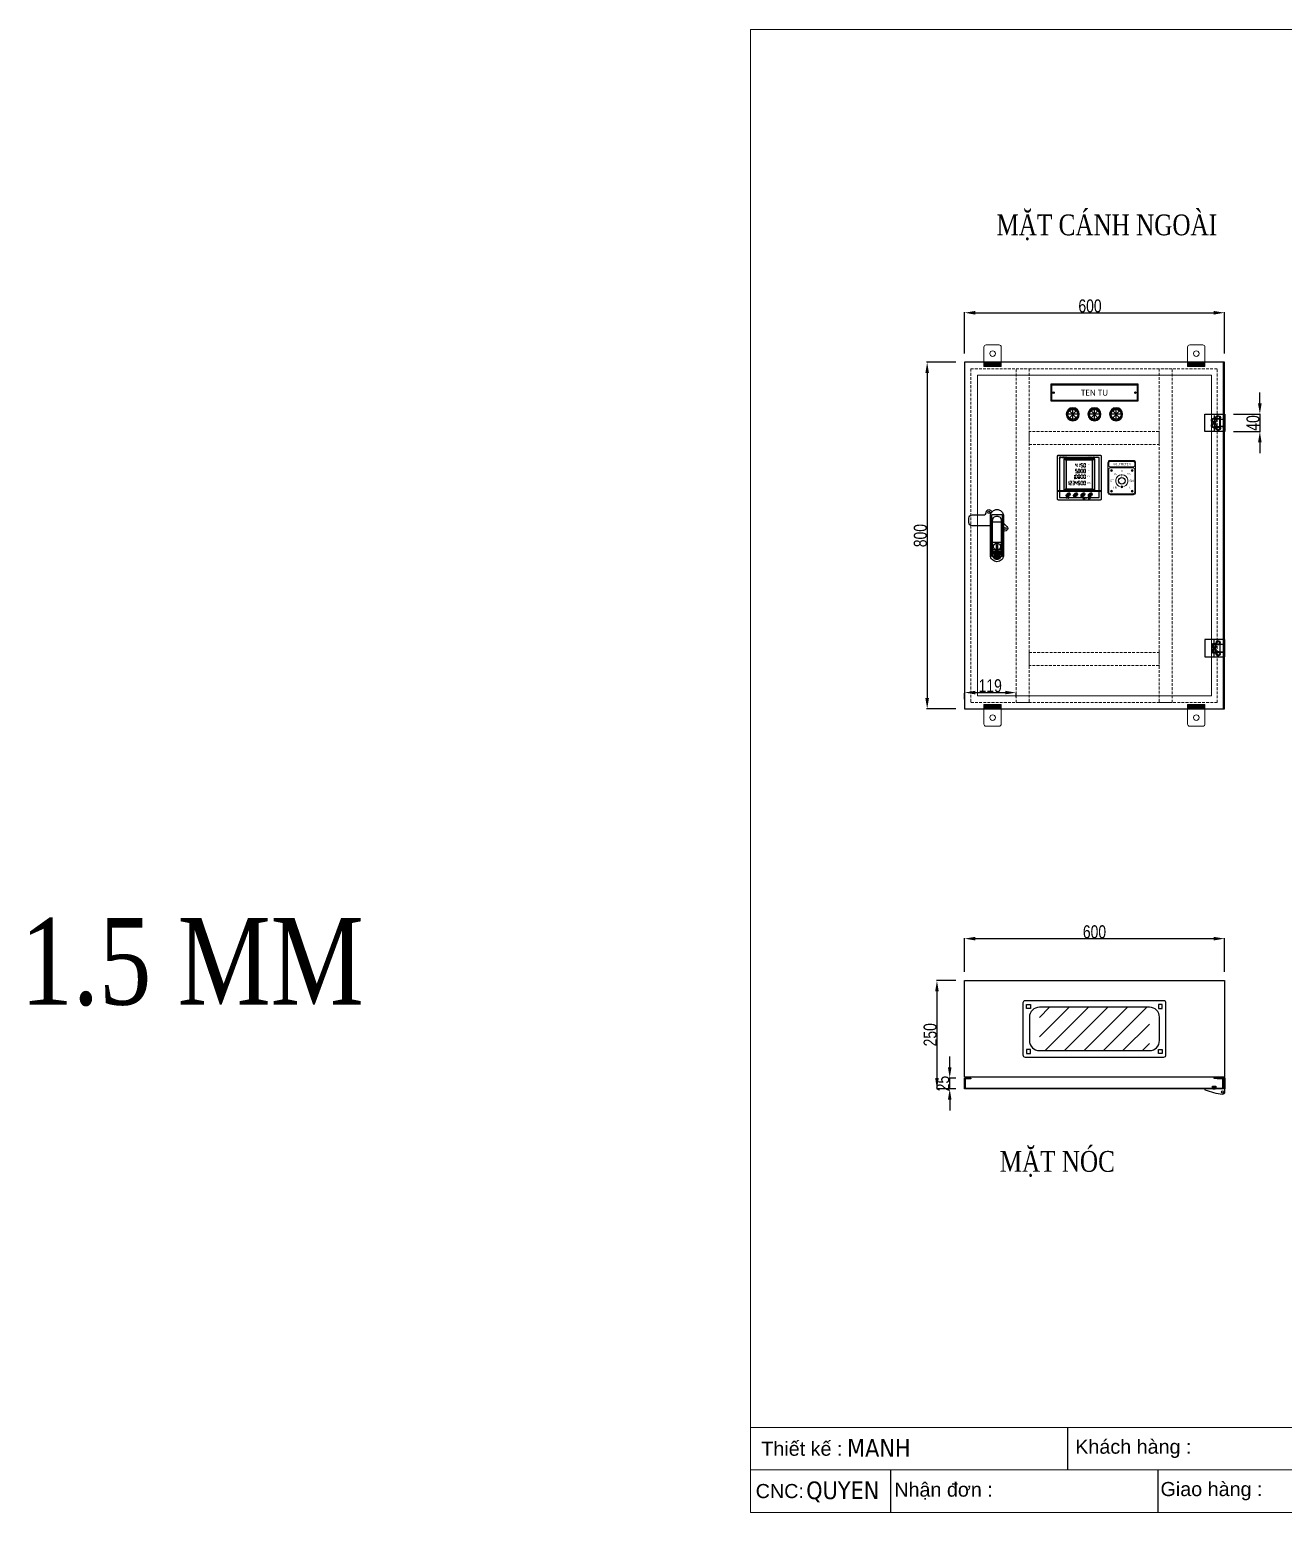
# Model space of a CAD drawing. Header units: inches. Extents: x 21 to 136330, y 8 to 58290.
# Drawn here: x 111643 to 114536, y 27453 to 30875 of the extents above; entities that cross this region are included whole.
import ezdxf
from ezdxf.enums import TextEntityAlignment as Align

# ---------------------------------------------------------------- set-up
doc = ezdxf.new("R2010")
doc.units = ezdxf.units.IN
doc.header["$MEASUREMENT"] = 0
doc.set_wipeout_variables(frame=1)
for name, pattern in [('DASHED', [19.05, 12.7, -6.35]), ('HIDDEN', [9.525, 6.35, -3.175]), ('HIDDEN2', [4.7625, 3.175, -1.5875])]:
    doc.linetypes.add(name, pattern=pattern)
for name, color, linetype in [('0 KHUNG KT01', 7, 'Continuous'), ('@.0.DM. NÉT CHÍNH', 7, 'Continuous'), ('@.0.DM. NÉT CHÍNH @ 1', 7, 'Continuous'), ('@.DM. NÉT CẮT', 2, 'Continuous'), ('@.DM. THIẾT BỊ', 7, 'Continuous')]:
    doc.layers.add(name, color=color, linetype=linetype)
for name, color, linetype, lineweight in [('0 TĂNG CỨNG', 7, 'Continuous', 15), ('@.0.DM. NÉT ĐỨT', 8, 'HIDDEN', 9), ('hw_Text', 7, 'Continuous', 13)]:
    doc.layers.add(name, color=color, linetype=linetype, lineweight=lineweight)
for name, color, linetype, transparency in [('@.0.DM. KÍCH THƯỚC', 8, 'Continuous', 0.2), ('@.0.DM. KÍCH THƯỚC @ 1', 8, 'Continuous', 0.2), ('@.DM. KÍCH THƯỚC', 8, 'Continuous', 0.2), ('@.DM. KÍCH THƯỚC @ 1', 8, 'Continuous', 0.2)]:
    doc.layers.add(name, color=color, linetype=linetype, transparency=transparency)
doc.layers.add('@.0.DM. NÉT KHUẤT', color=199, linetype='Continuous', lineweight=5, transparency=0.2)
doc.layers.add('@.DM. TÔ VL', color=8, linetype='DASHED', lineweight=5, transparency=0.4)
doc.styles.add('1_Segoe UI', font='segoeui.ttf')
doc.styles.add('ARIAL', font='arial.ttf')
doc.styles.add('roman', font='roman.shx', dxfattribs={"width": 0.8})
doc.styles.add('Tahoma (Input Text)', font='tahoma.ttf')
doc.styles.add('TEST GHI CHÚ', font='times.ttf', dxfattribs={"width": 0.8, "height": 2.5})
doc.styles.add('VnArial', font='')
doc.styles.add('WD_IEC', font='isocp2.shx')
doc.styles.get('VnArial').set_extended_font_data('.VnArial')
doc.dimstyles.new('Kích thước Duy Mạnh', dxfattribs={"dimtxt": 30, "dimasz": 25, "dimexe": 1.25, "dimexo": 20, "dimtad": 1, "dimdec": 1, "dimtxsty": 'roman', "dimcen": 2.5, "dimclrd": 8, "dimclre": 8, "dimclrt": 2, "dimadec": 0, "dimazin": 0, "dimtfac": 1, "dimtdec": 1, "dimtix": 1, "dimtmove": 0, "dimatfit": 3, "dimfxl": 1, "dimtfillclr": 1, "dimarcsym": 0})

# ---------------------------------------------------------------- blocks, each defined once
blk = doc.blocks.new('KHUNG KT1')
at = {"color": 7}
for p, q in [((7128, -4752), (0, -4752)), ((2294.1, -4752), (2294.1, -5040)), ((4052.8, -4752), (4052.8, -5040)), ((4868.8, -4752), (4868.8, -5040)), ((6864, -4752), (6864, -5040)), ((5128.7, -4812), (5128.7, -4980)), ((4848, -4896), (0, -4896))]:
    blk.add_line(p, q, dxfattribs=at)
blk.add_lwpolyline([(0, 0), (7128, 0), (7128, -5040), (0, -5040)], close=True, dxfattribs=at)
at = {"layer": '0 KHUNG KT01'}
for p, q in [((1077.9, -4752), (1077.9, -4896)), ((476.3, -4896), (476.3, -5040)), ((1385.1, -4896), (1385.1, -5040))]:
    blk.add_line(p, q, dxfattribs=at)
at = {"color": 2, "char_height": 48, "style": 'ARIAL'}
for s, insert, width, attachment_point in [('  Tên sản phẩm :', (2299.1, -4824), 2202.321, 4), ('  Số lượng :', (4052.8, -4824), 2202.321, 4), ('  Thiết kế :', (0, -4824), 2202.321, 4), ('  Khách hàng :', (1066.9, -4824), 2202.321, 4), ('cái', (4695, -4824), 2202.321, 4), ('Thông\\Ptin :', (4998.8, -4896), 259.945, 5), ('Tờ', (6996, -4824), 264, 5), ('  Nhận đơn :', (451.9, -4968), 2202.321, 4), ('  Giao hàng :', (1356.7, -4968), 2202.321, 4), ('  Loại tôn :', (4052.8, -4968), 2202.321, 4), ('CNC:', (18.2, -4968), 2202.321, 4), ('  Kích thước :', (2307, -4968), 2202.321, 4), ('mm', (3729.5, -4968), 2202.321, 4), ('mm', (4669.3, -4968), 2202.321, 4)]:
    blk.add_mtext(s, dxfattribs=dict(at, insert=insert, width=width, attachment_point=attachment_point))
at = {"color": 1, "style": 'Tahoma (Input Text)', "flags": 8}
for tag, p in [('#03', (1514.7, -4846.3)), ('#01', (328.9, -4851.1)), ('#05', (2819, -4851.1)), ('#07', (4424, -4851.1)), ('#09', (5172.9, -4851.1)), ('#02', (189.8, -4995.1)), ('#04', (1755.3, -4995.1)), ('#06', (2727.8, -4995.1)), ('#08', (4382.7, -4995.1)), ('#10', (5172.9, -4995.1))]:
    blk.add_attdef(tag, p, '', height=60, dxfattribs=at)
blk.add_attdef('#11', text='', height=60, dxfattribs=at).set_placement((6996, -4961.6), align=Align.CENTER)
at = {"layer": '0 TĂNG CỨNG', "color": 1, "style": 'ARIAL'}
blk.add_attdef('#12', (852.8, -4987.6), '', height=60, dxfattribs=at)
blk = doc.blocks.new('*U1658')
at = {"layer": '@.DM. THIẾT BỊ', "color": 1}
for p, q in [((-13.2, 0), (13.2, 0)), ((9.4, 9.4), (-9.4, -9.4)), ((-9.4, 9.4), (9.4, -9.4)), ((0, -13.2), (0, 13.2))]:
    blk.add_line(p, q, dxfattribs=at)
at = {"layer": '@.DM. THIẾT BỊ'}
blk.add_circle((0, 0), 15, dxfattribs=at)
at = {"layer": '@.DM. THIẾT BỊ', "color": 1}
blk.add_circle((0, 0), 13.2, dxfattribs=at)
blk = doc.blocks.new('tai treo')
at = {"layer": '0 TĂNG CỨNG'}
h = blk.add_hatch(dxfattribs=at)
h.set_pattern_fill('JIS_WOOD', color=256, style=0)
h.set_pattern_definition([(135, (52828.8845, 17343.08725), (0.499999999, 0.499999999), [])])
h.paths.add_polyline_path([(20, -20), (-20, -20), (-20, -30), (20, -30)])
blk.add_line((20, -20), (-20, -20), dxfattribs=at)
blk.add_lwpolyline([(20, -30), (-20, -30), (-20, 15, -0.414214), (-15, 20), (15, 20, -0.414214), (20, 15)], format="xyb", close=True, dxfattribs=at)
blk.add_lwpolyline([(20, -20), (-20, -20), (-20, -30), (20, -30)], close=True, dxfattribs=at)
blk.add_circle((0, 0), 6.5, dxfattribs=at)
blk = doc.blocks.new('*D1752')
at = {"layer": '@.0.DM. KÍCH THƯỚC', "color": 8, "lineweight": -2, "transparency": 16777216}
for p, q in [((113800.3, 30127.2), (113800.3, 30222.8)), ((114400.3, 30127.2), (114400.3, 30222.8))]:
    blk.add_line(p, q, dxfattribs=at)
at = {"layer": '@.0.DM. KÍCH THƯỚC', "lineweight": -2, "transparency": 16777216}
blk.add_line((113825.3, 30221.5), (114375.3, 30221.5), dxfattribs=at)
at = {"layer": '@.0.DM. KÍCH THƯỚC', "transparency": 16777216}
for points in [[(113825.3, 30225.7), (113825.3, 30217.3), (113800.3, 30221.5)], [(114375.3, 30225.7), (114375.3, 30217.3), (114400.3, 30221.5)]]:
    blk.add_solid(points, dxfattribs=at)
at = {"layer": 'Defpoints', "color": 0, "transparency": 16777216}
for p in [(114400.3, 30221.5), (113800.3, 30107.2), (114400.3, 30107.2)]:
    blk.add_point(p, dxfattribs=at)
at = {"layer": '@.0.DM. KÍCH THƯỚC', "color": 2, "transparency": 16777216, "insert": (114090, 30237.1), "char_height": 30, "attachment_point": 5, "style": 'roman'}
blk.add_mtext('600', dxfattribs=at)
blk = doc.blocks.new('*D1753')
at = {"layer": '@.0.DM. KÍCH THƯỚC', "color": 8, "lineweight": -2, "transparency": 16777216}
for p, q in [((113780.3, 30107.2), (113713, 30107.2)), ((113780.3, 29307.2), (113713, 29307.2))]:
    blk.add_line(p, q, dxfattribs=at)
at = {"layer": '@.0.DM. KÍCH THƯỚC', "lineweight": -2, "transparency": 16777216}
blk.add_line((113714.3, 30082.2), (113714.3, 29332.2), dxfattribs=at)
at = {"layer": '@.0.DM. KÍCH THƯỚC', "transparency": 16777216}
for points in [[(113710.1, 30082.2), (113718.4, 30082.2), (113714.3, 30107.2)], [(113710.1, 29332.2), (113718.4, 29332.2), (113714.3, 29307.2)]]:
    blk.add_solid(points, dxfattribs=at)
at = {"layer": 'Defpoints', "color": 0, "transparency": 16777216}
for p in [(113800.3, 30107.2), (113714.3, 29307.2), (113800.3, 29307.2)]:
    blk.add_point(p, dxfattribs=at)
at = {"layer": '@.0.DM. KÍCH THƯỚC', "color": 2, "transparency": 16777216, "insert": (113698.6, 29707.2), "char_height": 30, "attachment_point": 5, "rotation": 90, "style": 'roman'}
blk.add_mtext('800', dxfattribs=at)
blk = doc.blocks.new('AB301-2-1')
at = {"layer": '@.DM. THIẾT BỊ', "linetype": 'Continuous'}
h = blk.add_hatch(dxfattribs=at)
h.set_pattern_fill('ACAD_ISO09W100', color=1, scale=0.2)
h.set_pattern_definition([(0, (-368.0181, 398.3814), (0, 1), [4.8, -0.6, 1.2, -0.6, 1.2, -0.6])])
h.paths.add_polyline_path([(-4.1, -88.5, 0.118404), (0, -89.5, 0.118404), (4.1, -88.5), (7, -72), (-7, -72)])
at = {"layer": '@.DM. NÉT CẮT', "color": 2, "linetype": 'Continuous'}
blk.add_lwpolyline([(-12, 13.3), (12, 13.3), (12, -83.7), (-12, -83.7)], close=True, dxfattribs=at)
at = {"layer": '@.DM. THIẾT BỊ', "color": 1, "linetype": 'Continuous'}
for p, q in [((-10, -50.5), (10, -50.5)), ((-7, -72), (7, -72)), ((-7, -72), (-4.1, -88.5)), ((7, -72), (4.1, -88.5))]:
    blk.add_line(p, q, dxfattribs=at)
for points in [[(-15, -12.5), (-57.5, -12.5, -0.414214), (-65, -5), (-65, 5, -0.414214), (-57.5, 12.5), (-30.7, 12.5, 0.414214), (-24.7, 18.5), (-24.7, 18.7)], [(-24.7, 18.7, -0.198912), (-23, 23), (-23, 23, -0.414214), (-14.5, 23), (-11.3, 19.8)], [(15, -6.5), (23, -14.5, -0.414214), (23, -23), (23, -23, -0.381561), (15, -23.4, -0.381561)]]:
    blk.add_lwpolyline(points, format="xyb", dxfattribs=at)
for points in [[(0, 25), (0, 25, -0.414214), (15, 10), (15, -80.5, -0.414214), (0, -95.5), (0, -95.5, -0.414214), (-15, -80.5), (-15, 10, -0.414214)], [(0, 10, -0.414214), (10, 0), (10, -80.5, -0.414214), (0, -90.5, -0.414214), (-10, -80.5), (-10, 0, -0.414214)], [(9, -72.5), (9, -80.5, -0.414214), (0, -89.5, -0.414214), (-9, -80.5), (-9, -72.5, -0.414214), (-7, -70.5), (7, -70.5, -0.414214)]]:
    blk.add_lwpolyline(points, format="xyb", close=True, dxfattribs=at)
blk.add_lwpolyline([(-1, -55.5), (1, -55.5), (1, -65.5), (-1, -65.5)], close=True, dxfattribs=at)
for centre, radius in [((-18.7, 18.7), 2.5), ((18.7, -18.7), 2.5), ((0, -60.5), 8)]:
    blk.add_circle(centre, radius, dxfattribs=at)
blk = doc.blocks.new('^Tên tủ 2')
at = {"ltscale": 5}
for points in [[(-100, -0.5, -0.414214), (-99.5, 0), (99.5, 0, -0.414214), (100, -0.5), (100, -39.5, -0.414214), (99.5, -40), (-99.5, -40, -0.414214), (-100, -39.5)], [(-98.3, -2.7, -0.414214), (-97.3, -1.7), (97.3, -1.7, -0.414214), (98.3, -2.7), (98.3, -37.3, -0.414214), (97.3, -38.3), (-97.3, -38.3, -0.414214), (-98.3, -37.3)]]:
    blk.add_lwpolyline(points, format="xyb", close=True, dxfattribs=at)
at = {"color": 2, "ltscale": 5}
for centre in [(-94.5, -20), (94.5, -20)]:
    blk.add_circle(centre, 1.7, dxfattribs=at)
at = {"color": 2, "style": '1_Segoe UI'}
blk.add_attdef('MAIN-LABEL-1', text='', height=14, dxfattribs=at).set_placement((0, -20), align=Align.MIDDLE_CENTER)
blk = doc.blocks.new('*U40')
at = {"ltscale": 5, "true_color": 0x22346e, "transparency": 33554559}
h = blk.add_hatch(color=159, dxfattribs=at)
h.dxf.hatch_style = 1
h.set_gradient(color2=(255, 255, 0), name='SPHERICAL')
h.paths.add_polyline_path([(-29.5, 88.1), (-34.5, 91.1), (-34.5, 21.2), (-29.5, 24.2)])
h = blk.add_hatch(color=159, dxfattribs=at)
h.dxf.hatch_style = 1
h.set_gradient(color2=(255, 255, 0), name='SPHERICAL')
h.paths.add_polyline_path([(29.5, 88.1), (34.5, 91.1), (34.5, 21.2), (29.5, 24.2)])
at = {"ltscale": 5, "transparency": 33554559}
h = blk.add_hatch(color=256, dxfattribs=at)
h.dxf.hatch_style = 1
h.set_gradient(color1=(200, 201, 45), color2=(0, 0, 0), name='INVCURVED')
edge = h.paths.add_edge_path()
edge.add_ellipse((-24.7, 10.8), major_axis=(-3.73, -3.73), ratio=0.643306, start_angle=0, end_angle=360)
h = blk.add_hatch(color=256, dxfattribs=at)
h.dxf.hatch_style = 1
h.set_gradient(color1=(200, 201, 45), color2=(0, 0, 0), name='INVCURVED')
edge = h.paths.add_edge_path()
edge.add_ellipse((-8.3, 10.8), major_axis=(-3.73, -3.73), ratio=0.643306, start_angle=0, end_angle=360)
h = blk.add_hatch(color=256, dxfattribs=at)
h.dxf.hatch_style = 1
h.set_gradient(color1=(200, 201, 45), color2=(0, 0, 0), name='INVCURVED')
edge = h.paths.add_edge_path()
edge.add_ellipse((8.2, 10.8), major_axis=(-3.73, -3.73), ratio=0.643306, start_angle=0, end_angle=360)
h = blk.add_hatch(color=256, dxfattribs=at)
h.dxf.hatch_style = 1
h.set_gradient(color1=(200, 201, 45), color2=(0, 0, 0), name='INVCURVED')
edge = h.paths.add_edge_path()
edge.add_ellipse((24.6, 10.8), major_axis=(-3.73, -3.73), ratio=0.643306, start_angle=0, end_angle=360)
at = {"color": 152, "true_color": 0x2776bb}
for p, q in [((-34.5, 91.1), (-29.5, 88.1)), ((29.5, 88.1), (34.5, 91.1)), ((-29.5, 24.2), (-34.5, 21.2)), ((29.5, 24.2), (34.5, 21.2))]:
    blk.add_line(p, q, dxfattribs=at)
at = {"color": 7, "linetype": 'Continuous', "lineweight": 13}
for p, q in [((-8.8, 80.3), (-8.8, 77.8)), ((-8.8, 67.5), (-8.8, 64.9)), ((-8.4, 77), (-5.2, 77)), ((-8.4, 68.2), (-5.2, 68.2)), ((-4.8, 80.3), (-4.8, 77.8)), ((-4.8, 73.7), (-4.8, 76.3)), ((-2.6, 67.5), (-2.6, 64.9)), ((-2.2, 68.2), (1, 68.2)), ((1.5, 80.3), (1.5, 77.8)), ((1.5, 73.7), (1.5, 76.3)), ((1.5, 67.5), (1.5, 64.9)), ((3.6, 80.3), (3.6, 77.8)), ((3.6, 67.5), (3.6, 64.9)), ((4.1, 81.1), (7.3, 81.1)), ((4.1, 77), (7.3, 77)), ((4.1, 73), (7.3, 73)), ((4.1, 68.2), (7.3, 68.2)), ((7.7, 73.7), (7.7, 76.3)), ((7.7, 67.5), (7.7, 64.9)), ((9.9, 80.3), (9.9, 77.8)), ((9.9, 73.7), (9.9, 76.3)), ((9.9, 67.5), (9.9, 64.9)), ((10.3, 81.1), (13.5, 81.1)), ((10.3, 73), (13.5, 73)), ((10.3, 68.2), (13.5, 68.2)), ((13.9, 80.3), (13.9, 77.8)), ((13.9, 73.7), (13.9, 76.3)), ((13.9, 67.5), (13.9, 64.9)), ((-23.5, 40.4), (-23.5, 37.9)), ((-23.5, 33.8), (-23.5, 36.4)), ((-21.3, 33.8), (-21.3, 36.4)), ((-20.9, 41.2), (-17.6, 41.2)), ((-20.9, 37.1), (-17.6, 37.1)), ((-17.2, 40.4), (-17.2, 37.9)), ((-14.6, 41.2), (-11.4, 41.2)), ((-14.6, 37.1), (-11.4, 37.1)), ((-11, 54.6), (-11, 52.1)), ((-11, 48), (-11, 50.6)), ((-11, 40.4), (-11, 37.9)), ((-11, 33.8), (-11, 36.4)), ((-8.8, 54.6), (-8.8, 52.1)), ((-8.8, 48), (-8.8, 50.6)), ((-8.8, 40.4), (-8.8, 37.9)), ((-8.4, 64.2), (-5.2, 64.2)), ((-8.4, 60.2), (-5.2, 60.2)), ((-8.4, 55.4), (-5.2, 55.4)), ((-8.4, 47.3), (-5.2, 47.3)), ((-8.4, 37.1), (-5.2, 37.1)), ((-4.8, 60.9), (-4.8, 63.5)), ((-4.8, 54.6), (-4.8, 52.1)), ((-4.8, 48), (-4.8, 50.6)), ((-4.8, 40.4), (-4.8, 37.9)), ((-4.8, 33.8), (-4.8, 36.4)), ((-2.6, 60.9), (-2.6, 63.5)), ((-2.6, 54.6), (-2.6, 52.1)), ((-2.6, 48), (-2.6, 50.6)), ((-2.6, 40.4), (-2.6, 37.9)), ((-2.2, 60.2), (1, 60.2)), ((-2.2, 55.4), (1, 55.4)), ((-2.2, 47.3), (1, 47.3)), ((-2.2, 41.2), (1, 41.2)), ((-2.2, 37.1), (1, 37.1)), ((1.5, 60.9), (1.5, 63.5)), ((1.5, 54.6), (1.5, 52.1)), ((1.5, 48), (1.5, 50.6)), ((1.5, 33.8), (1.5, 36.4)), ((3.6, 60.9), (3.6, 63.5)), ((3.6, 54.6), (3.6, 52.1)), ((3.6, 48), (3.6, 50.6)), ((3.6, 40.4), (3.6, 37.9)), ((3.6, 33.8), (3.6, 36.4)), ((4.1, 60.2), (7.3, 60.2)), ((4.1, 55.4), (7.3, 55.4)), ((4.1, 47.3), (7.3, 47.3)), ((4.1, 41.2), (7.3, 41.2)), ((7.7, 60.9), (7.7, 63.5)), ((7.7, 54.6), (7.7, 52.1)), ((7.7, 48), (7.7, 50.6)), ((7.7, 40.4), (7.7, 37.9)), ((7.7, 33.8), (7.7, 36.4)), ((9.9, 60.9), (9.9, 63.5)), ((9.9, 54.6), (9.9, 52.1)), ((9.9, 48), (9.9, 50.6)), ((9.9, 40.4), (9.9, 37.9)), ((9.9, 33.8), (9.9, 36.4)), ((10.3, 60.2), (13.5, 60.2)), ((10.3, 55.4), (13.5, 55.4)), ((10.3, 47.3), (13.5, 47.3)), ((10.3, 41.2), (13.5, 41.2)), ((13.9, 60.9), (13.9, 63.5)), ((13.9, 54.6), (13.9, 52.1)), ((13.9, 48), (13.9, 50.6)), ((13.9, 40.4), (13.9, 37.9)), ((13.9, 33.8), (13.9, 36.4)), ((-20.9, 33.1), (-17.6, 33.1)), ((-14.6, 33.1), (-11.4, 33.1)), ((-2.2, 33.1), (1, 33.1)), ((4.1, 33.1), (7.3, 33.1)), ((10.3, 33.1), (13.5, 33.1))]:
    blk.add_line(p, q, dxfattribs=at)
for p, q in [((-49.5, 20.3), (49.5, 20.3)), ((-49.5, 19.2), (49.5, 19.2))]:
    blk.add_line(p, q)
at = {"ltscale": 5}
for p, q in [((8.2, 6.8), (8.2, 2.6)), ((8.2, 2.6), (13, 2.6)), ((20.1, 2.6), (24.6, 2.6)), ((24.6, 6.8), (24.6, 2.6))]:
    blk.add_line(p, q, dxfattribs=at)
blk.add_lwpolyline([(-47.5, 99, 0.414214), (-49.5, 97), (-49.5, 2, 0.414214), (-47.5, 0), (47.5, 0, 0.414214), (49.5, 2), (49.5, 97, 0.414214), (47.5, 99)], format="xyb", close=True)
at = {"color": 152, "true_color": 0x2776bb}
for points in [[(-34.5, 21.2), (34.5, 21.2), (34.5, 91.1), (-34.5, 91.1)], [(-29.5, 24.2), (29.5, 24.2), (29.5, 88.1), (-29.5, 88.1)]]:
    blk.add_lwpolyline(points, close=True, dxfattribs=at)
at = {"ltscale": 5}
for centre in [(8.8, 73), (-9.9, 47.3), (-3.7, 60.2), (8.8, 33.1)]:
    blk.add_circle(centre, 0.076, dxfattribs=at)
for centre in [(-24.7, 10.8), (-8.3, 10.8), (8.2, 10.8), (24.6, 10.8)]:
    blk.add_ellipse(centre, major_axis=(-3.73, -3.73), ratio=0.643306)
blk.add_point((-9.9, 47.3), dxfattribs=at)
at = {"style": '1_Segoe UI'}
for s, height, p in [('SELEC', 5, (-46.9, 92.6)), ('MFM383', 4, (19.6, 93.1))]:
    blk.add_text(s, height=height, dxfattribs=at).set_placement(p)
at = {"layer": 'hw_Text', "lineweight": 13, "style": 'VnArial'}
for s, height, p in [('A', 2.88, (21.3, 65.2)), ('V', 2.88, (21.3, 78)), ('kWh', 2.88, (21.3, 37.1)), ('PF', 2.88, (21.3, 52.3)), ('A/M', 2.88, (-26.4, 2.8)), ('VI', 2.3, (-19.7, 5.9)), ('VAF', 2.3, (-3.3, 5.9)), ('P', 2.3, (13.1, 5.9)), ('PRG', 2.3, (16.5, 2.6)), ('E', 2.3, (29.6, 5.9))]:
    blk.add_text(s, height=height, rotation=360, dxfattribs=at).set_placement(p, align=Align.MIDDLE_CENTER)
blk = doc.blocks.new('1232')
at = {"layer": '@.DM. THIẾT BỊ'}
blk.add_point((48, 46.5), dxfattribs=at)
blk.add_blockref('*U40', (48, -3), dxfattribs=at)
blk = doc.blocks.new('cắt màn điều khiển')
at = {"layer": '@.DM. NÉT CẮT'}
blk.add_lwpolyline([(46, 46), (-46, 46), (-46, -46), (46, -46)], close=True, dxfattribs=at)
blk.add_point((0, 0), dxfattribs=at)
blk = doc.blocks.new('*U62')
at = {"color": 0, "linetype": 'ByBlock', "lineweight": 9, "style": 'WD_IEC'}
blk.add_text('VOLTMETER', height=5, dxfattribs=at).set_placement((0, 38.4), align=Align.MIDDLE_CENTER)
at = {"color": 0, "linetype": 'ByBlock', "lineweight": 9}
blk.add_wipeout([(5.5, 0), (0.2, 15.3), (0.2, 15.3), (0.2, 15.3), (0.2, 15.4), (0.2, 15.4), (0.2, 15.4), (0.2, 15.4), (0.2, 15.4), (0.2, 15.4), (0.2, 15.4), (0.1, 15.4), (0.1, 15.4), (0.1, 15.5), (0.1, 15.5), (0.1, 15.5), (0.1, 15.5), (0.1, 15.5), (0, 15.5), (0, 15.5), (0, 15.5), (0, 15.5), (0, 15.5), (0, 15.5), (-0.1, 15.5), (-0.1, 15.5), (-0.1, 15.5), (-0.1, 15.5), (-0.1, 15.5), (-0.1, 15.4), (-0.1, 15.4), (-0.2, 15.4), (-0.2, 15.4), (-0.2, 15.4), (-0.2, 15.4), (-0.2, 15.4), (-0.2, 15.4), (-0.2, 15.4), (-0.2, 15.3), (-0.2, 15.3), (-0.2, 15.3), (-5.5, 0), (-4.5, -19), (4.5, -19)], dxfattribs=at)
at = {"linetype": 'ByBlock', "lineweight": 9}
blk.add_hatch(color=0, dxfattribs=at).paths.add_polyline_path([(0.2, 15.3), (0.2, 15.3), (0.2, 15.3), (0.2, 15.4), (0.2, 15.4), (0.2, 15.4), (0.2, 15.4), (0.2, 15.4), (0.2, 15.4), (0.2, 15.4), (0.1, 15.4), (0.1, 15.4), (0.1, 15.5), (0.1, 15.5), (0.1, 15.5), (0.1, 15.5), (0.1, 15.5), (0, 15.5), (0, 15.5), (0, 15.5), (0, 15.5), (0, 15.5), (0, 15.5), (-0.1, 15.5), (-0.1, 15.5), (-0.1, 15.5), (-0.1, 15.5), (-0.1, 15.5), (-0.1, 15.4), (-0.1, 15.4), (-0.2, 15.4), (-0.2, 15.4), (-0.2, 15.4), (-0.2, 15.4), (-0.2, 15.4), (-0.2, 15.4), (-0.2, 15.4), (-0.2, 15.3), (-0.2, 15.3), (-0.2, 15.3), (-0.2, 7.5), (0.2, 7.5)])
at = {"color": 0, "linetype": 'ByBlock', "lineweight": 18}
blk.add_lwpolyline([(-27, -32), (27, -32, 0.414214), (32, -27), (32, 42, 0.414214), (27, 47), (-27, 47, 0.414214), (-32, 42), (-32, -27, 0.414214)], format="xyb", close=True, dxfattribs=at)
at = {"color": 0, "linetype": 'ByBlock', "lineweight": 9}
for points in [[(-27, 32), (27, 32, 0.414214), (29.7, 34.7), (29.7, 42, 0.414214), (27, 44.7), (-27, 44.7, 0.414214), (-29.8, 42), (-29.8, 34.7, 0.414214)], [(-27, -29.8), (27, -29.8, 0.414214), (29.7, -27), (29.7, 27, 0.414214), (27, 29.7), (-27, 29.7, 0.414214), (-29.8, 27), (-29.8, -27, 0.414214)]]:
    blk.add_lwpolyline(points, format="xyb", close=True, dxfattribs=at)
blk.add_lwpolyline([(0.8, -14.1), (0.8, -13.9), (0.1, -13.9), (0.1, -13.2), (-0.1, -13.2), (-0.1, -13.9), (-0.8, -13.9), (-0.8, -14.1), (-0.1, -14.1), (-0.1, -14.8), (0.1, -14.8), (0.1, -14.1)], close=True, dxfattribs=at)
at = {"color": 150, "linetype": 'ByBlock', "lineweight": 9}
for centre, radius in [((-24, 24), 2.25), ((0, 0), 7.5), ((24, 24), 2.25), ((-24, -24), 2.25), ((24, -24), 2.25)]:
    blk.add_circle(centre, radius, dxfattribs=at)
at = {"color": 0, "linetype": 'ByBlock', "lineweight": 9}
for radius in [2.5, 1.75]:
    blk.add_circle((0, -14), radius, dxfattribs=at)
for start, end in [(92.839, 249.0883), (290.9117, 87.161)]:
    blk.add_arc((0, 0), 14, start, end, dxfattribs=at)
at = {"layer": 'Defpoints', "color": 1, "linetype": 'ByBlock', "lineweight": 9}
blk.add_line((0, 0), (0, 0), dxfattribs=at)
at = {"color": 0, "linetype": 'ByBlock', "lineweight": 9, "style": 'WD_IEC'}
for s, p in [('ST', (-22.5, 0)), ('RS', (-15.9, 15.9)), ('0', (0, 22.5)), ('RN', (15.9, 15.9)), ('SN', (22.5, 0)), ('TR', (-15.9, -15.9)), ('TN', (15.9, -15.9))]:
    blk.add_text(s, height=5, dxfattribs=at).set_placement(p, align=Align.MIDDLE_CENTER)
blk = doc.blocks.new('HL044-1.3-C')
at = {"layer": '@.DM. THIẾT BỊ', "color": 1, "linetype": 'HIDDEN2', "ltscale": 0.5}
for p, q in [((-25, 40), (-25, 0)), ((-3, 0), (-3, 40))]:
    blk.add_line(p, q, dxfattribs=at)
at = {"layer": '@.DM. THIẾT BỊ', "color": 1}
for p, q in [((-12, 29), (0, 29)), ((-12, 11), (-12, 29)), ((0, 11), (-12, 11)), ((-11, 28.5), (0, 28.5)), ((-11, 28.5), (-11, 11.5)), ((0, 11.5), (-11, 11.5))]:
    blk.add_line(p, q, dxfattribs=at)
blk.add_lwpolyline([(-46, 40), (0, 40), (0, 0), (-46, 0)], close=True, dxfattribs=at)
at = {"layer": '@.DM. THIẾT BỊ', "color": 1, "linetype": 'HIDDEN2', "ltscale": 0.5}
for centre, radius in [((-15.5, 32.5), 3), ((-25, 26), 4), ((-25, 14), 4), ((-15.5, 7.5), 3)]:
    blk.add_circle(centre, radius, dxfattribs=at)
blk = doc.blocks.new('khoét khoá ngoài 1')
at = {"layer": '@.DM. NÉT CẮT'}
for points in [[(-1, -5), (1, -5, 1), (1, 5), (-1, 5, 1)], [(-1, -17), (1, -17, 1), (1, -7), (-1, -7, 1)]]:
    blk.add_lwpolyline(points, format="xyb", close=True, dxfattribs=at)
blk = doc.blocks.new('khoét khoá ngoài 2')
at = {"layer": '@.DM. NÉT CẮT'}
for points in [[(1.5, 4), (-1.5, 4, 1), (-1.5, -4), (1.5, -4, 1)], [(1.5, -21), (-1.5, -21, 1), (-1.5, -29), (1.5, -29, 1)]]:
    blk.add_lwpolyline(points, format="xyb", close=True, dxfattribs=at)
blk = doc.blocks.new('khoét vol')
at = {"color": 0}
blk.add_circle((0, 0), 7.5, dxfattribs=at)
at = {"layer": '@.DM. NÉT CẮT'}
for centre in [(-24, 24), (24, 24), (-24, -24), (24, -24)]:
    blk.add_circle(centre, 1.25, dxfattribs=at)
blk = doc.blocks.new('*D1756')
at = {"layer": '@.0.DM. NÉT CHÍNH', "color": 8, "lineweight": -2, "transparency": 16777216}
for p, q in [((113800.3, 29329.7), (113800.3, 29343.7)), ((113919.3, 29334.1), (113919.3, 29343.7))]:
    blk.add_line(p, q, dxfattribs=at)
at = {"layer": '@.0.DM. NÉT CHÍNH', "lineweight": -2, "transparency": 16777216}
blk.add_line((113825.3, 29344.9), (113894.3, 29344.9), dxfattribs=at)
at = {"layer": '@.0.DM. NÉT CHÍNH', "transparency": 16777216}
for points in [[(113825.3, 29349.1), (113825.3, 29340.8), (113800.3, 29344.9)], [(113894.3, 29349.1), (113894.3, 29340.8), (113919.3, 29344.9)]]:
    blk.add_solid(points, dxfattribs=at)
at = {"layer": 'Defpoints', "color": 0, "transparency": 16777216}
for p in [(113800.3, 29349.7), (113919.3, 29354.1), (113919.3, 29344.9)]:
    blk.add_point(p, dxfattribs=at)
at = {"layer": '@.0.DM. NÉT CHÍNH', "color": 2, "transparency": 16777216, "insert": (113859.8, 29360.6), "char_height": 30, "attachment_point": 5, "style": 'roman'}
blk.add_mtext('119', dxfattribs=at)
blk = doc.blocks.new('*U1659')
at = {"color": 2}
for p, q in [((-13.2, 0), (13.2, 0)), ((9.4, 9.4), (-9.4, -9.4)), ((-9.4, 9.4), (9.4, -9.4)), ((0, -13.2), (0, 13.2))]:
    blk.add_line(p, q, dxfattribs=at)
blk.add_circle((0, 0), 15)
blk.add_circle((0, 0), 13.2, dxfattribs=at)
blk = doc.blocks.new('*U1660')
at = {"color": 160}
for p, q in [((-13.2, 0), (13.2, 0)), ((9.4, 9.4), (-9.4, -9.4)), ((-9.4, 9.4), (9.4, -9.4)), ((0, -13.2), (0, 13.2))]:
    blk.add_line(p, q, dxfattribs=at)
blk.add_circle((0, 0), 15)
blk.add_circle((0, 0), 13.2, dxfattribs=at)
blk = doc.blocks.new('HL044-1.3-B')
at = {"layer": '@.DM. THIẾT BỊ'}
h = blk.add_hatch(dxfattribs=at)
h.set_pattern_fill('ANSI31', color=1, scale=0.3, style=0)
h.set_pattern_definition([(45, (-80982.31925, -42991.2648), (-0.673519209, 0.673519209), [])])
h.paths.add_polyline_path([(-15.5, 27), (-15.5, 24), (-9.5, 24), (-9.5, 27)])
at = {"layer": '@.DM. THIẾT BỊ', "color": 1}
for p, q in [((0, 0), (-43, 0)), ((-43, 0), (-43, -2)), ((-25, 6.5), (-25, 0)), ((-25, 6.5), (-19, 5.9)), ((-25, 5.5), (-19, 4.9)), ((-25, 4.5), (-19, 3.9)), ((-25, 3.5), (-19, 2.9)), ((-25, 2.5), (-19, 1.9)), ((-25, 1.5), (-19, 0.9)), ((-25, 0.5), (-19.7, 0)), ((-22, 24), (-22, 27)), ((-22, 27), (1, 27)), ((-1, 24), (-22, 24)), ((-19, 6.5), (-19, 0)), ((-15.5, 24), (-15.5, 27)), ((-9.5, 24), (-9.5, 27)), ((0, 23), (0, 0)), ((0, 7.5), (3, 7.5)), ((0, 6), (3, 6)), ((3, 25), (3, 0)), ((3, -6.5), (3, 0))]:
    blk.add_line(p, q, dxfattribs=at)
blk.add_lwpolyline([(-26, 6.5), (-18, 6.5), (-18, 0), (-26, 0)], close=True, dxfattribs=at)
blk.add_circle((-2.3, -7), 2.55, dxfattribs=at)
for centre, radius, start, end in [((-1, 23), 1, 0, 90), ((1, 25), 2, 0, 90), ((15.4, 147.7), 160.7, 248.6705, 263.5901), ((-2.5, -6.5), 5.5, 270, 0)]:
    blk.add_arc(centre, radius, start, end, dxfattribs=at)
blk = doc.blocks.new('*D1743')
at = {"layer": '@.0.DM. KÍCH THƯỚC', "color": 8, "lineweight": -2, "transparency": 16777216}
for p, q in [((113800.3, 28700.2), (113800.3, 28778.3)), ((114400.3, 28700.2), (114400.3, 28778.3))]:
    blk.add_line(p, q, dxfattribs=at)
at = {"layer": '@.0.DM. KÍCH THƯỚC', "lineweight": -2, "transparency": 16777216}
blk.add_line((113825.3, 28777.1), (114375.3, 28777.1), dxfattribs=at)
at = {"layer": '@.0.DM. KÍCH THƯỚC', "transparency": 16777216}
for points in [[(113825.3, 28781.2), (113825.3, 28772.9), (113800.3, 28777.1)], [(114375.3, 28781.2), (114375.3, 28772.9), (114400.3, 28777.1)]]:
    blk.add_solid(points, dxfattribs=at)
at = {"layer": 'Defpoints', "color": 0, "transparency": 16777216}
for p in [(114400.3, 28777.1), (113800.3, 28680.2), (114400.3, 28680.2)]:
    blk.add_point(p, dxfattribs=at)
at = {"layer": '@.0.DM. KÍCH THƯỚC', "color": 2, "transparency": 16777216, "insert": (114100.3, 28792.7), "char_height": 30, "attachment_point": 5, "style": 'roman'}
blk.add_mtext('600', dxfattribs=at)
blk = doc.blocks.new('*D1744')
at = {"layer": '@.0.DM. KÍCH THƯỚC', "color": 8, "lineweight": -2, "transparency": 16777216}
for p, q in [((113780.3, 28680.2), (113735.6, 28680.2)), ((113780.3, 28430.2), (113735.6, 28430.2))]:
    blk.add_line(p, q, dxfattribs=at)
at = {"layer": '@.0.DM. KÍCH THƯỚC', "lineweight": -2, "transparency": 16777216}
blk.add_line((113736.8, 28655.2), (113736.8, 28455.2), dxfattribs=at)
at = {"layer": '@.0.DM. KÍCH THƯỚC', "transparency": 16777216}
for points in [[(113732.7, 28655.2), (113741, 28655.2), (113736.8, 28680.2)], [(113732.7, 28455.2), (113741, 28455.2), (113736.8, 28430.2)]]:
    blk.add_solid(points, dxfattribs=at)
at = {"layer": 'Defpoints', "color": 0, "transparency": 16777216}
for p in [(113800.3, 28680.2), (113736.8, 28430.2), (113800.3, 28430.2)]:
    blk.add_point(p, dxfattribs=at)
at = {"layer": '@.0.DM. KÍCH THƯỚC', "color": 2, "transparency": 16777216, "insert": (113721.2, 28555.2), "char_height": 30, "attachment_point": 5, "rotation": 90, "style": 'roman'}
blk.add_mtext('250', dxfattribs=at)
blk = doc.blocks.new('*D1919')
at = {"layer": '@.DM. KÍCH THƯỚC', "lineweight": -2, "transparency": 16777216}
for p, q in [((114481.9, 30012.2), (114481.9, 30037.2)), ((114481.9, 29987.2), (114481.9, 29947.2)), ((114481.9, 29922.2), (114481.9, 29897.2))]:
    blk.add_line(p, q, dxfattribs=at)
at = {"layer": '@.DM. KÍCH THƯỚC', "color": 8, "lineweight": -2, "transparency": 16777216}
for p, q in [((114421.3, 29987.2), (114483.1, 29987.2)), ((114421.3, 29947.2), (114483.1, 29947.2))]:
    blk.add_line(p, q, dxfattribs=at)
at = {"layer": '@.DM. KÍCH THƯỚC', "transparency": 16777216}
for points in [[(114477.7, 30012.2), (114486, 30012.2), (114481.9, 29987.2)], [(114477.7, 29922.2), (114486, 29922.2), (114481.9, 29947.2)]]:
    blk.add_solid(points, dxfattribs=at)
at = {"layer": 'Defpoints', "color": 0, "transparency": 16777216}
for p in [(114401.3, 29987.2), (114401.3, 29947.2), (114481.9, 29947.2)]:
    blk.add_point(p, dxfattribs=at)
at = {"layer": '@.DM. KÍCH THƯỚC', "color": 2, "transparency": 16777216, "insert": (114466.2, 29967.2), "char_height": 30, "attachment_point": 5, "rotation": 90, "style": 'roman'}
blk.add_mtext('40', dxfattribs=at)
blk = doc.blocks.new('*D1947')
at = {"layer": '@.DM. KÍCH THƯỚC', "lineweight": -2, "transparency": 16777216}
for p, q in [((113766.3, 28480.2), (113766.3, 28505.2)), ((113766.3, 28430.2), (113766.3, 28455.2)), ((113766.3, 28405.2), (113766.3, 28380.2))]:
    blk.add_line(p, q, dxfattribs=at)
at = {"layer": '@.DM. KÍCH THƯỚC', "color": 8, "lineweight": -2, "transparency": 16777216}
for p, q in [((113780.3, 28455.2), (113765, 28455.2)), ((113780.3, 28430.2), (113765, 28430.2))]:
    blk.add_line(p, q, dxfattribs=at)
at = {"layer": '@.DM. KÍCH THƯỚC', "transparency": 16777216}
for points in [[(113762.1, 28480.2), (113770.4, 28480.2), (113766.3, 28455.2)], [(113762.1, 28405.2), (113770.4, 28405.2), (113766.3, 28430.2)]]:
    blk.add_solid(points, dxfattribs=at)
at = {"layer": 'Defpoints', "color": 0, "transparency": 16777216}
for p in [(113766.3, 28455.2), (113800.3, 28455.2), (113800.3, 28430.2)]:
    blk.add_point(p, dxfattribs=at)
at = {"layer": '@.DM. KÍCH THƯỚC', "color": 2, "transparency": 16777216, "insert": (113750.6, 28442.7), "char_height": 30, "attachment_point": 5, "rotation": 90, "style": 'roman'}
blk.add_mtext('25', dxfattribs=at)

msp = doc.modelspace()

# ---------------------------------------------------------------- hatches: boundary and pattern name
at = {"layer": '@.DM. TÔ VL'}
h = msp.add_hatch(dxfattribs=at)
h.set_pattern_fill('ANSI31', color=256, scale=10)
h.set_pattern_definition([(45, (171529.29, 5014.778), (-22.45064, 22.45064), [])])
h.paths.add_polyline_path([(113973.2838, 28518.7288), (114227.2838, 28518.7288), (114227.2838, 28618.7288), (113973.2838, 28618.7288)])

# ---------------------------------------------------------------- linework, layer by layer
at = {"layer": '@.0.DM. NÉT CHÍNH'}
for points in [[(113800.2838, 29307.1695), (114400.2838, 29307.1695), (114400.2838, 30107.1695), (113800.2838, 30107.1695)], [(113800.2838, 29307.1695), (114398.2838, 29307.1695), (114398.2838, 30107.1695), (113800.2838, 30107.1695)], [(114400.2838, 28457.2288), (113800.2838, 28457.2288), (113800.2838, 28680.2288), (114400.2838, 28680.2288)], [(114383.2838, 28455.2288), (114398.2838, 28455.2288), (114398.2838, 28430.2288), (113800.2838, 28430.2288), (113800.2838, 28455.2288), (113815.2838, 28455.2288), (113815.2838, 28453.7288), (113801.7838, 28453.7288), (113801.7838, 28431.7288), (114396.7838, 28431.7288), (114396.7838, 28453.7288), (114383.2838, 28453.7288)]]:
    msp.add_lwpolyline(points, close=True, dxfattribs=at)
msp.add_lwpolyline([(113940.2838, 28503.7288), (114260.2838, 28503.7288, 0.414213562), (114265.2838, 28508.7288), (114265.2838, 28628.7288, 0.414213562), (114260.2838, 28633.7288), (113940.2838, 28633.7288, 0.414213562), (113935.2838, 28628.7288), (113935.2838, 28508.7288, 0.414213562)], format="xyb", close=True, dxfattribs=at)
at = {"layer": '@.0.DM. NÉT KHUẤT'}
msp.add_lwpolyline([(113830.2838, 29337.1695), (114370.2838, 29337.1695), (114370.2838, 30077.1695), (113830.2838, 30077.1695)], close=True, dxfattribs=at)
at = {"layer": '@.0.DM. NÉT ĐỨT'}
for points in [[(113815.2838, 29322.1695), (114383.2838, 29322.1695), (114383.2838, 30092.1695), (113815.2838, 30092.1695)], [(113919.2838, 30092.1695), (113949.2838, 30092.1695), (113949.2838, 29322.1695), (113919.2838, 29322.1695)], [(114279.2838, 30092.1695), (114249.2838, 30092.1695), (114249.2838, 29322.1695), (114279.2838, 29322.1695)], [(113949.2838, 29917.1695), (114249.2838, 29917.1695), (114249.2838, 29947.1695), (113949.2838, 29947.1695)], [(113949.2838, 29437.1695), (114249.2838, 29437.1695), (114249.2838, 29407.1695), (113949.2838, 29407.1695)]]:
    msp.add_lwpolyline(points, close=True, dxfattribs=at)
at = {"layer": '@.DM. NÉT CẮT', "color": 2, "linetype": 'Continuous'}
msp.add_lwpolyline([(113863.2838, 29738.9195), (113887.2838, 29738.9195), (113887.2838, 29675.4195), (113863.2838, 29675.4195)], close=True, dxfattribs=at)
at = {"layer": '@.DM. NÉT CẮT'}
for points in [[(113952.7838, 28616.2288), (113943.7838, 28616.2288), (113943.7838, 28625.2288), (113952.7838, 28625.2288)], [(114247.7838, 28616.2288), (114256.7838, 28616.2288), (114256.7838, 28625.2288), (114247.7838, 28625.2288)], [(113952.7838, 28521.2288), (113943.7838, 28521.2288), (113943.7838, 28512.2288), (113952.7838, 28512.2288)], [(114247.7838, 28521.2288), (114256.7838, 28521.2288), (114256.7838, 28512.2288), (114247.7838, 28512.2288)]]:
    msp.add_lwpolyline(points, close=True, dxfattribs=at)
msp.add_lwpolyline([(113973.2838, 28518.7288), (114227.2838, 28518.7288, 0.414213562), (114250.2838, 28541.7288), (114250.2838, 28595.7288, 0.414213562), (114227.2838, 28618.7288), (113973.2838, 28618.7288, 0.414213562), (113950.2838, 28595.7288), (113950.2838, 28541.7288, 0.414213562)], format="xyb", close=True, dxfattribs=at)
for centre, radius in [((114005.7838, 30037.1695), 1.7), ((114194.7838, 30037.1695), 1.7), ((114050.2838, 29987.1695), 11.5), ((114100.2838, 29987.1695), 11.5), ((114150.2838, 29987.1695), 11.5)]:
    msp.add_circle(centre, radius, dxfattribs=at)

# ---------------------------------------------------------------- block references
for name, p in [('tai treo', (113865.2838, 30127.1695)), ('HL044-1.3-C', (114401.2838, 29947.1695)), ('AB301-2-1', (113875.2838, 29742.4195)), ('HL044-1.3-B', (114398.2838, 28430.2288))]:
    msp.add_blockref(name, p)
at = {"xscale": -1}
for name, p in [('tai treo', (114335.2838, 30127.1695)), ('*U1658', (114050.2838, 29987.1695)), ('*U1659', (114100.2838, 29987.1695)), ('*U1660', (114150.2838, 29987.1695))]:
    msp.add_blockref(name, p, dxfattribs=at)
msp.add_blockref('^Tên tủ 2', (114100.2838, 30057.1695)).add_auto_attribs({'MAIN-LABEL-1': 'TEN TU'})
at = {"xscale": 1.03125, "yscale": 1.03125, "zscale": 1.03125}
msp.add_blockref('1232', (114015.7838, 29793.2163), dxfattribs=at)
at = {"xscale": -1, "rotation": 180}
for name, p in [('HL044-1.3-C', (114401.2838, 29467.1695)), ('tai treo', (113865.2838, 29287.1695))]:
    msp.add_blockref(name, p, dxfattribs=at)
at = {"rotation": 180}
msp.add_blockref('tai treo', (114335.2838, 29287.1695), dxfattribs=at)
at = {"layer": '0 TĂNG CỨNG', "color": 1}
ref = msp.add_blockref('KHUNG KT1', (113306.2353, 30874.8737), dxfattribs=dict(at, xscale=0.6789308409752146, yscale=0.6789308409752146, zscale=0.6789308409752146))
ref.add_attrib('#01', 'MANH', (113529.555, 27581.3391), dxfattribs={"layer": '0', "color": 1, "height": 40.73585, "style": 'Tahoma (Input Text)'})
ref.add_attrib('#05', 'TA-TÐ:', (115220.1475, 27581.3391), dxfattribs={"layer": '0', "color": 1, "height": 40.73585, "style": 'Tahoma (Input Text)'})
ref.add_attrib('#06', '800x600x250', (115158.2515, 27483.5731), dxfattribs={"layer": '0', "color": 1, "height": 40.73585, "style": 'Tahoma (Input Text)'})
ref.add_attrib('#07', '1', (116309.8354, 27581.3391), dxfattribs={"layer": '0', "color": 1, "height": 40.7359, "style": 'Tahoma (Input Text)'})
ref.add_attrib('#08', '1.5', (116281.7542, 27483.5731), dxfattribs={"layer": '0', "color": 1, "height": 40.73585, "style": 'Tahoma (Input Text)'})
ref.add_attrib('#10', 'Sơn tĩnh điện RAL 7032', (116818.2766, 27483.5731), dxfattribs={"layer": '0', "color": 1, "height": 40.73585, "style": 'Tahoma (Input Text)'})
ref.add_attrib('#09', 'TÐ trong nhà - 2 cánh - palen', (116818.2766, 27581.3391), dxfattribs={"layer": '0', "color": 1, "height": 40.73585, "style": 'Tahoma (Input Text)'})
ref.add_attrib('#11', '......', dxfattribs={"layer": '0', "color": 1, "height": 40.73585, "style": 'Tahoma (Input Text)'}).set_placement((118056.0244, 27506.2669), align=Align.CENTER)
ref.add_attrib('#02', 'QUYEN', (113435.087, 27483.5731), dxfattribs={"layer": '0', "color": 1, "height": 40.73585, "style": 'Tahoma (Input Text)'})
at = {"layer": '@.0.DM. NÉT CHÍNH', "xscale": -1, "rotation": 180}
msp.add_blockref('khoét khoá ngoài 1', (114376.2838, 29961.1695), dxfattribs=at)
at = {"layer": '@.0.DM. NÉT CHÍNH', "color": 8, "xscale": -1, "rotation": 180}
msp.add_blockref('khoét khoá ngoài 2', (114385.7838, 29954.6695), dxfattribs=at)
at = {"layer": '@.0.DM. NÉT CHÍNH', "color": 8}
msp.add_blockref('khoét khoá ngoài 2', (114385.7838, 29459.6695), dxfattribs=at)
at = {"layer": '@.0.DM. NÉT CHÍNH'}
msp.add_blockref('khoét khoá ngoài 1', (114376.2838, 29453.1695), dxfattribs=at)
at = {"layer": '@.DM. NÉT CẮT'}
msp.add_blockref('cắt màn điều khiển', (114065.2838, 29841.1695), dxfattribs=at)

# ---------------------------------------------------------------- texts
at = {"layer": '@.0.DM. NÉT CHÍNH @ 1', "width": 11108.700904, "attachment_point": 1, "style": 'TEST GHI CHÚ'}
for s, insert, char_height in [('{\\fTimes New Roman|b0|i0|c0|p18;\\C7;MẶT CÁNH NGOÀI}', (113874.0999, 30448.3139), 48), ('{\\fTimes New Roman|b0|i0|c163|p18;\\C7;1.5 MM}', (111622.1265, 28824.9429), 200), ('{\\fTimes New Roman|b0|i0|c0|p18;\\C7;MẶT NÓC}', (113881.5423, 28287.0001), 48)]:
    msp.add_mtext(s, dxfattribs=dict(at, insert=insert, char_height=char_height))

# ---------------------------------------------------------------- dimensions: what is measured, and where the dimension line sits
at = {"layer": '@.0.DM. KÍCH THƯỚC @ 1'}
dim = msp.add_linear_dim(base=(114400.2838, 30221.5057), p1=(113800.2838, 30107.1695), p2=(114400.2838, 30107.1695), dimstyle='Kích thước Duy Mạnh', override={"dimscale": 1, "dimdec": 0, "dimclrd": 256, "dimtdec": 0, "dimtix": 1, "dimtofl": 1, "dimtmove": 0, "dimatfit": 3}, dxfattribs=at)
dim.commit()
dim.dimension.update_dxf_attribs({"geometry": '*D1752', "text_midpoint": (114090.0129, 30221.5057), "dimtype": 128})
dim = msp.add_linear_dim(base=(113714.2641, 29307.1695), p1=(113800.2838, 30107.1695), p2=(113800.2838, 29307.1695), angle=90, dimstyle='Kích thước Duy Mạnh', override={"dimscale": 1, "dimdec": 0, "dimclrd": 256, "dimtdec": 0, "dimtix": 1, "dimtofl": 1, "dimtmove": 0, "dimatfit": 3}, dxfattribs=at)
dim.commit()
dim.dimension.update_dxf_attribs({"geometry": '*D1753', "text_midpoint": (113714.2641, 29707.1695), "dimtype": 128})
dim = msp.add_linear_dim(base=(114400.2838, 28777.0521), p1=(113800.2838, 28680.2288), p2=(114400.2838, 28680.2288), dimstyle='Kích thước Duy Mạnh', override={"dimscale": 1, "dimdec": 0, "dimclrd": 256, "dimtdec": 0, "dimtix": 1, "dimtofl": 1, "dimtmove": 0, "dimatfit": 3}, dxfattribs=at)
dim.commit()
dim.dimension.update_dxf_attribs({"geometry": '*D1743', "text_midpoint": (114100.2838, 28792.6771)})
dim = msp.add_linear_dim(base=(113736.8247, 28430.2288), p1=(113800.2838, 28680.2288), p2=(113800.2838, 28430.2288), angle=90, dimstyle='Kích thước Duy Mạnh', override={"dimscale": 1, "dimdec": 0, "dimclrd": 256, "dimtdec": 0, "dimtix": 1, "dimtofl": 1, "dimtmove": 0, "dimatfit": 3}, dxfattribs=at)
dim.commit()
dim.dimension.update_dxf_attribs({"geometry": '*D1744', "text_midpoint": (113721.1997, 28555.2288)})
at = {"layer": '@.0.DM. NÉT CHÍNH @ 1'}
dim = msp.add_linear_dim(base=(113919.2838, 29344.936), p1=(113800.2838, 29349.6667), p2=(113919.2838, 29354.119), dimstyle='Kích thước Duy Mạnh', override={"dimscale": 1, "dimdec": 0, "dimclrd": 256, "dimtdec": 0, "dimtix": 1, "dimtofl": 1, "dimtmove": 0, "dimatfit": 3}, dxfattribs=at)
dim.commit()
dim.dimension.update_dxf_attribs({"geometry": '*D1756', "text_midpoint": (113859.7838, 29360.561)})
at = {"layer": '@.DM. KÍCH THƯỚC @ 1', "color": 1}
dim = msp.add_linear_dim(base=(114481.8625, 29947.1695), p1=(114401.2838, 29987.1695), p2=(114401.2838, 29947.1695), angle=90, dimstyle='Kích thước Duy Mạnh', override={"dimscale": 1, "dimdec": 0, "dimclrd": 256, "dimtdec": 0, "dimtix": 1, "dimtofl": 1, "dimtmove": 0, "dimatfit": 3}, dxfattribs=at)
dim.commit()
dim.dimension.update_dxf_attribs({"geometry": '*D1919', "text_midpoint": (114466.2375, 29967.1695)})
at = {"layer": '@.DM. KÍCH THƯỚC @ 1', "color": 0}
dim = msp.add_linear_dim(base=(113766.2522, 28455.2288), p1=(113800.2838, 28430.2288), p2=(113800.2838, 28455.2288), angle=90, dimstyle='Kích thước Duy Mạnh', override={"dimscale": 1, "dimdec": 0, "dimclrd": 256, "dimtdec": 0, "dimtix": 1, "dimtofl": 1, "dimtmove": 0, "dimatfit": 3}, dxfattribs=at)
dim.commit()
dim.dimension.update_dxf_attribs({"geometry": '*D1947', "text_midpoint": (113750.6272, 28442.7288)})

# ---------------------------------------------------------------- next in the draw order: block references
msp.add_blockref('*U62', (114163.3307, 29833.6695))

# ---------------------------------------------------------------- next in the draw order: block references
at = {"layer": '@.0.DM. NÉT CHÍNH'}
msp.add_blockref('khoét vol', (114163.3307, 29833.6695), dxfattribs=at)

doc.saveas('drawing.dxf')
